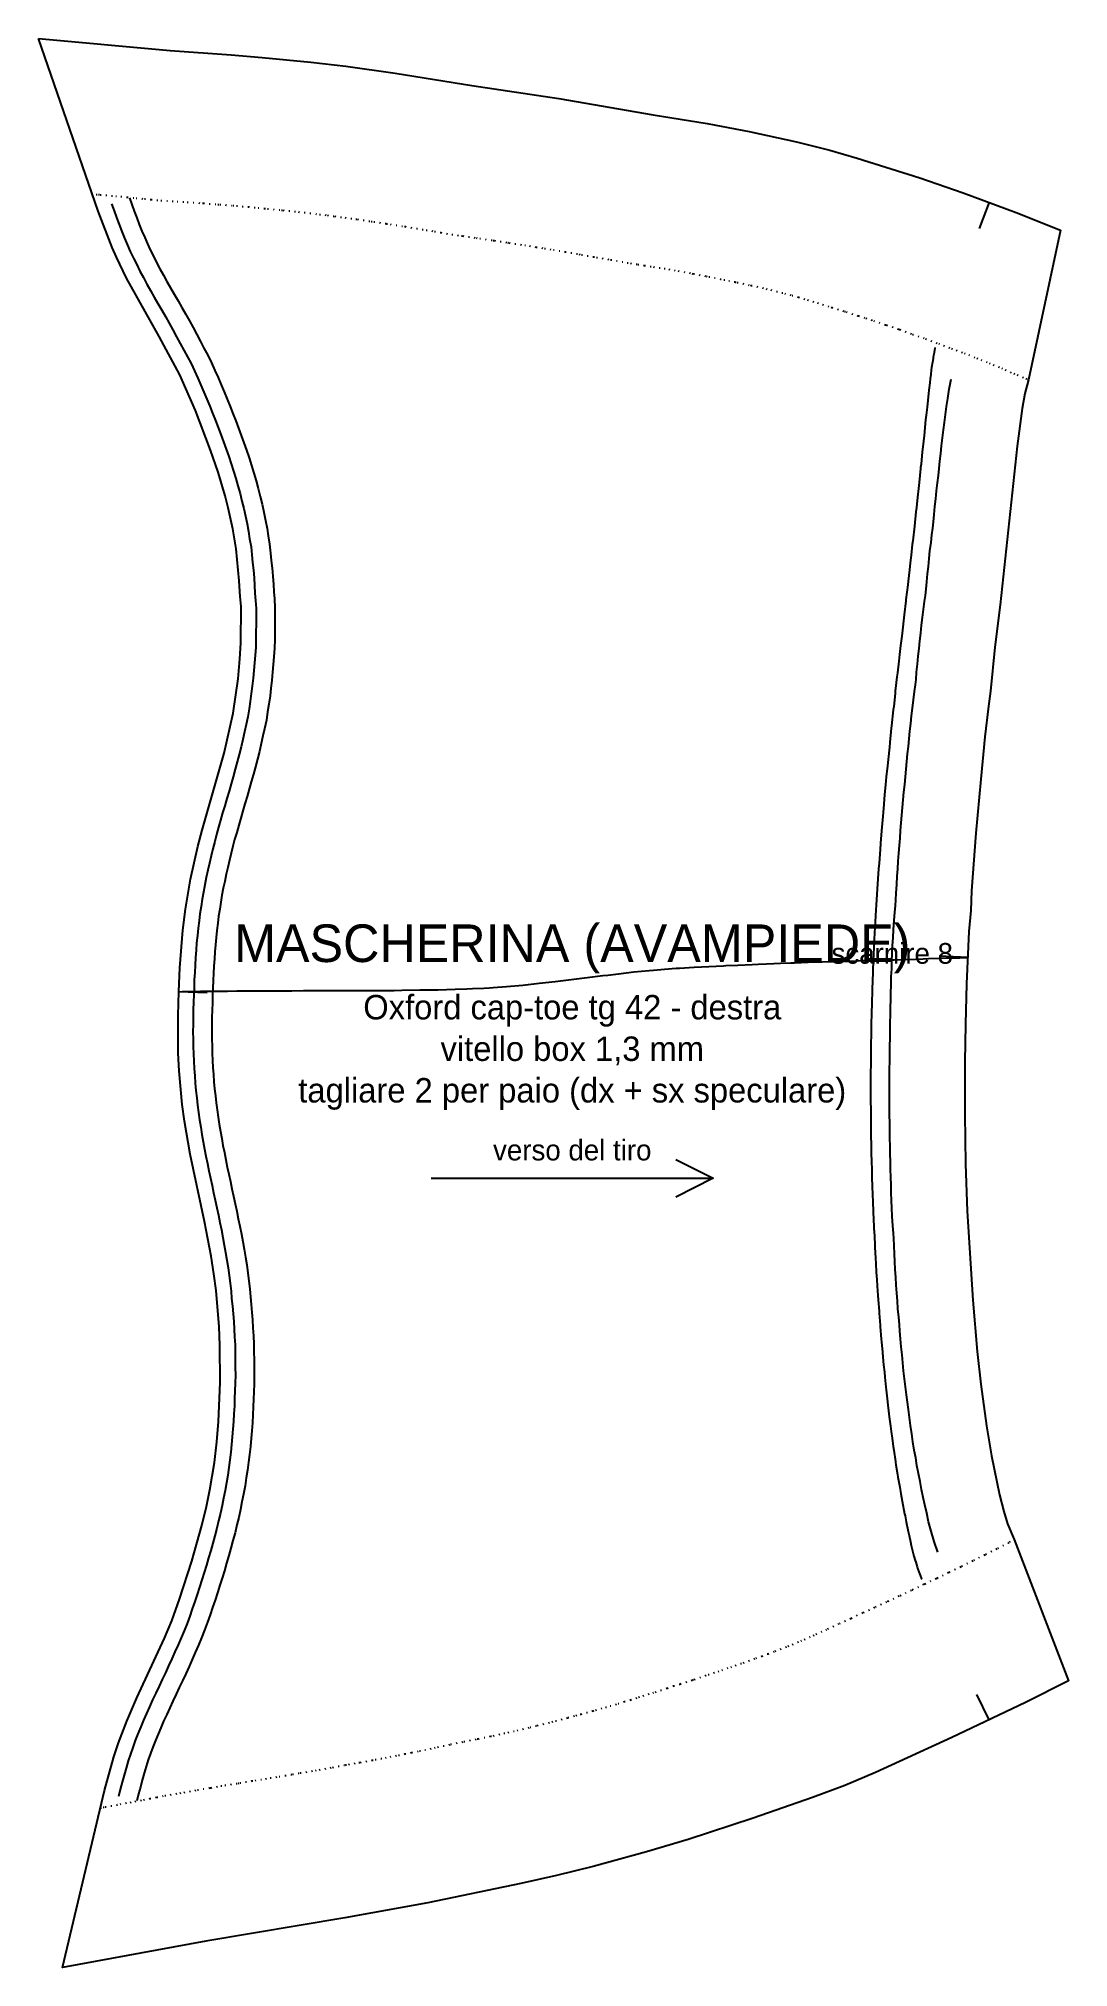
# Model space of a CAD drawing. Header units: millimetres. Extents: x 0 to 110, y 0 to 205.
import ezdxf
from ezdxf.enums import TextEntityAlignment as Align

# ---------------------------------------------------------------- set-up
doc = ezdxf.new("R2010")
doc.units = ezdxf.units.MM
for name, pattern in [('CENTER', [5.08, 3.175, -0.635, 0.635, -0.635]), ('DASHDOT', [3.556, 2.54, -0.508, 0, -0.508]), ('DASHED', [1.524, 1.27, -0.254]), ('DOT', [0.508, 0, -0.508])]:
    doc.linetypes.add(name, pattern=pattern)
for name, color, linetype in [('ASSE', 6, 'CENTER'), ('CUCITURA', 1, 'DASHED'), ('MONTAGGIO', 5, 'DOT'), ('RIFERIMENTO', 3, 'CONTINUOUS'), ('SCARNITURA', 8, 'DASHDOT'), ('TACCHE', 7, 'CONTINUOUS'), ('TAGLIO', 7, 'CONTINUOUS'), ('TESTO', 7, 'CONTINUOUS')]:
    doc.layers.add(name, color=color, linetype=linetype)

msp = doc.modelspace()

# ---------------------------------------------------------------- linework, layer by layer
at = {"layer": 'ASSE'}
for points in [[(48.34, 104.23), (49.75, 104.33), (49.75, 104.33), (51.5, 104.49), (51.5, 104.49), (53.23, 104.68), (53.23, 104.68), (54.95, 104.88), (54.95, 104.88), (56.65, 105.08), (56.65, 105.08), (58.34, 105.29), (58.34, 105.29), (60.01, 105.5), (60.01, 105.5), (60.53, 105.56), (61.67, 105.7), (61.67, 105.7), (63.31, 105.89), (63.31, 105.89), (64.94, 106.05), (64.94, 106.05), (65.38, 106.09), (66.55, 106.19), (66.55, 106.19), (67.8, 106.28), (68.14, 106.3), (68.14, 106.3), (69.72, 106.39), (69.72, 106.39), (71.29, 106.48), (71.29, 106.48), (72.84, 106.55), (72.84, 106.55), (73.09, 106.56), (74.37, 106.62), (74.37, 106.62), (75.89, 106.69), (75.89, 106.69), (76.51, 106.72), (77.4, 106.75), (77.4, 106.75), (78.2, 106.78), (78.89, 106.81), (78.89, 106.81), (79.99, 106.85), (80.37, 106.86), (80.37, 106.86), (81.85, 106.91), (81.85, 106.91), (83.31, 106.96), (83.31, 106.96), (84.76, 107.01), (84.76, 107.01), (86.2, 107.05), (86.2, 107.05), (87.63, 107.09), (87.63, 107.09), (89.05, 107.14), (89.05, 107.14), (90.46, 107.18), (90.46, 107.18), (90.97, 107.19), (91.86, 107.22), (91.86, 107.22), (93.25, 107.26), (93.25, 107.26), (94.07, 107.28), (94.63, 107.3), (94.63, 107.3), (96.01, 107.34), (96.01, 107.34), (97.37, 107.38), (97.37, 107.38), (97.95, 107.4), (98.73, 107.42), (98.73, 107.42), (98.73, 107.42), (98.77, 107.42)], [(15.28, 103.79), (15.28, 103.79), (15.28, 103.79), (15.28, 103.79), (16.34, 103.81), (17.21, 103.83), (17.21, 103.83), (19.14, 103.85), (19.14, 103.85), (20.09, 103.86), (21.07, 103.87), (21.07, 103.87)], [(21.07, 103.87), (23, 103.88), (23, 103.88), (24.59, 103.89), (24.96, 103.89), (24.96, 103.89), (26.92, 103.89), (26.92, 103.89), (28.17, 103.9)], [(28.17, 103.9), (28.88, 103.9), (28.88, 103.9), (29.62, 103.9), (30.85, 103.9), (30.85, 103.9), (32.07, 103.9), (32.81, 103.9), (32.81, 103.9), (34.76, 103.91), (34.76, 103.91), (35.88, 103.92), (36.71, 103.92), (36.71, 103.92), (37.83, 103.93), (38.64, 103.94), (38.64, 103.94), (40.55, 103.97), (40.55, 103.97), (42.44, 104), (42.44, 104), (44.31, 104.05), (44.31, 104.05), (45.54, 104.09), (46.15, 104.11), (46.15, 104.11), (47.34, 104.17), (47.96, 104.2), (47.96, 104.2), (48.34, 104.23)]]:
    msp.add_lwpolyline(points, dxfattribs=at)
at = {"layer": 'CUCITURA'}
for points in [[(7.76, 187.59), (8.02, 186.85), (8.29, 186.12), (8.57, 185.38), (8.85, 184.65), (9.14, 183.93), (9.45, 183.21), (9.75, 182.51), (10.08, 181.82), (10.43, 181.12), (10.78, 180.43), (11.15, 179.74), (11.52, 179.05), (11.91, 178.36), (12.3, 177.67), (12.69, 176.98), (13.09, 176.28), (13.49, 175.59), (13.89, 174.89), (14.29, 174.17), (14.68, 173.46), (15.07, 172.74), (15.45, 172.02), (15.82, 171.31), (16.21, 170.59), (16.58, 169.82), (16.93, 169.06), (17.25, 168.31), (17.57, 167.56), (17.88, 166.83), (18.2, 166.07), (18.51, 165.31), (18.81, 164.56), (19.1, 163.8), (19.39, 163.04), (19.68, 162.27), (19.95, 161.5), (20.22, 160.73), (20.48, 159.95), (20.74, 159.16), (20.97, 158.37), (21.2, 157.59), (21.43, 156.79), (21.63, 155.98), (21.82, 155.18), (22, 154.37), (22.17, 153.55), (22.31, 152.73), (22.44, 151.94), (22.59, 151.1), (22.68, 150.24), (22.76, 149.45), (22.84, 148.64), (22.91, 147.82), (22.97, 146.99), (23.01, 146.19), (23.07, 145.41), (23.13, 144.56), (23.14, 143.69), (23.13, 142.86), (23.11, 142.07), (23.11, 141.27), (23.09, 140.41), (23.03, 139.57), (22.97, 138.75), (22.89, 137.95), (22.82, 137.12), (22.72, 136.3), (22.62, 135.5), (22.51, 134.67), (22.38, 133.87), (22.26, 133.03), (22.07, 132.19), (21.9, 131.42), (21.73, 130.62), (21.53, 129.82), (21.34, 129.02), (21.13, 128.23), (20.92, 127.45), (20.7, 126.65), (20.47, 125.88), (20.25, 125.11), (20.02, 124.33), (19.79, 123.57), (19.57, 122.8), (19.35, 122.04), (19.14, 121.27), (18.92, 120.51), (18.73, 119.76), (18.53, 118.99), (18.34, 118.23), (18.16, 117.46), (17.99, 116.7), (17.83, 115.93), (17.67, 115.17), (17.54, 114.39), (17.4, 113.63), (17.28, 112.86), (17.16, 112.08), (17.06, 111.31), (16.97, 110.53), (16.89, 109.76), (16.81, 108.97), (16.74, 108.19), (16.69, 107.42), (16.64, 106.62), (16.6, 105.84), (16.56, 105.05), (16.53, 104.25), (16.5, 103.46), (16.48, 102.67), (16.45, 101.87), (16.43, 101.08), (16.43, 100.3), (16.42, 99.51), (16.43, 98.73), (16.45, 97.94), (16.47, 97.16), (16.51, 96.38), (16.54, 95.6), (16.6, 94.82), (16.66, 94.04), (16.73, 93.26), (16.82, 92.48), (16.91, 91.71), (17.02, 90.93), (17.12, 90.16), (17.25, 89.38), (17.37, 88.6), (17.51, 87.83), (17.65, 87.05), (17.8, 86.28), (17.95, 85.51), (18.11, 84.72), (18.27, 83.95), (18.45, 83.17), (18.61, 82.39), (18.79, 81.6), (18.95, 80.81), (19.12, 80.03), (19.28, 79.23), (19.44, 78.44), (19.6, 77.64), (19.74, 76.84), (19.89, 76.04), (20.03, 75.23), (20.16, 74.42), (20.28, 73.6), (20.38, 72.78), (20.48, 71.94), (20.53, 71.14), (20.62, 70.34), (20.68, 69.52), (20.75, 68.72), (20.81, 67.9), (20.85, 67.08), (20.89, 66.24), (20.9, 65.41), (20.91, 64.62), (20.92, 63.81), (20.93, 62.99), (20.92, 62.14), (20.88, 61.32), (20.85, 60.53), (20.82, 59.72), (20.78, 58.9), (20.74, 58.07), (20.66, 57.25), (20.6, 56.45), (20.53, 55.62), (20.43, 54.8), (20.34, 54), (20.23, 53.18), (20.11, 52.36), (19.98, 51.55), (19.83, 50.73), (19.67, 49.92), (19.51, 49.12), (19.33, 48.31), (19.14, 47.52), (18.95, 46.72), (18.74, 45.92), (18.52, 45.14), (18.31, 44.36), (18.08, 43.57), (17.85, 42.79), (17.61, 42.01), (17.37, 41.24), (17.12, 40.46), (16.86, 39.68), (16.61, 38.92), (16.34, 38.15), (16.07, 37.38), (15.79, 36.6), (15.48, 35.81), (15.15, 35.05), (14.83, 34.31), (14.5, 33.57), (14.17, 32.83), (13.83, 32.08), (13.49, 31.35), (13.15, 30.62), (12.81, 29.9), (12.47, 29.17), (12.13, 28.45), (11.8, 27.73), (11.47, 27.01), (11.16, 26.3), (10.86, 25.58), (10.56, 24.86), (10.28, 24.14), (10.02, 23.41), (9.77, 22.69), (9.54, 21.96), (9.32, 21.21), (9.1, 20.45), (8.89, 19.7), (8.69, 18.94), (8.51, 18.19)], [(9.65, 188.24), (9.9, 187.53), (10.17, 186.81), (10.44, 186.09), (10.71, 185.39), (10.99, 184.7), (11.29, 184), (11.57, 183.34), (11.88, 182.69), (12.22, 182.02), (12.55, 181.36), (12.91, 180.69), (13.28, 180.01), (13.65, 179.34), (14.04, 178.66), (14.43, 177.97), (14.83, 177.27), (15.22, 176.58), (15.63, 175.88), (16.04, 175.15), (16.44, 174.42), (16.84, 173.68), (17.22, 172.95), (17.59, 172.25), (17.99, 171.49), (18.39, 170.67), (18.75, 169.87), (19.09, 169.1), (19.41, 168.35), (19.72, 167.61), (20.05, 166.83), (20.37, 166.05), (20.67, 165.29), (20.97, 164.52), (21.26, 163.74), (21.56, 162.96), (21.84, 162.16), (22.11, 161.38), (22.38, 160.58), (22.65, 159.75), (22.89, 158.94), (23.12, 158.14), (23.36, 157.31), (23.57, 156.46), (23.77, 155.63), (23.96, 154.79), (24.14, 153.92), (24.29, 153.06), (24.41, 152.28), (24.57, 151.38), (24.67, 150.44), (24.75, 149.65), (24.83, 148.84), (24.91, 147.99), (24.97, 147.1), (25.01, 146.32), (25.07, 145.56), (25.13, 144.63), (25.14, 143.69), (25.13, 142.82), (25.11, 142.05), (25.11, 141.25), (25.09, 140.31), (25.02, 139.42), (24.96, 138.59), (24.89, 137.78), (24.81, 136.91), (24.71, 136.05), (24.61, 135.24), (24.49, 134.37), (24.35, 133.57), (24.23, 132.67), (24.02, 131.76), (23.86, 130.99), (23.67, 130.17), (23.48, 129.35), (23.28, 128.53), (23.06, 127.71), (22.85, 126.92), (22.62, 126.1), (22.39, 125.32), (22.17, 124.54), (21.94, 123.76), (21.72, 123.01), (21.49, 122.24), (21.28, 121.5), (21.07, 120.73), (20.85, 119.98), (20.66, 119.25), (20.47, 118.51), (20.29, 117.77), (20.11, 117.01), (19.95, 116.27), (19.79, 115.52), (19.64, 114.79), (19.5, 114.04), (19.37, 113.3), (19.26, 112.56), (19.14, 111.81), (19.05, 111.06), (18.95, 110.3), (18.88, 109.56), (18.8, 108.78), (18.73, 108.04), (18.69, 107.29), (18.64, 106.5), (18.59, 105.74), (18.56, 104.97), (18.53, 104.17), (18.5, 103.39), (18.48, 102.61), (18.45, 101.81), (18.43, 101.05), (18.43, 100.29), (18.42, 99.51), (18.43, 98.76), (18.45, 97.99), (18.47, 97.24), (18.5, 96.48), (18.54, 95.72), (18.59, 94.97), (18.65, 94.21), (18.72, 93.47), (18.81, 92.71), (18.89, 91.96), (19, 91.21), (19.1, 90.45), (19.22, 89.69), (19.34, 88.93), (19.47, 88.18), (19.61, 87.42), (19.76, 86.67), (19.91, 85.9), (20.07, 85.13), (20.23, 84.36), (20.4, 83.58), (20.56, 82.81), (20.74, 82.02), (20.9, 81.22), (21.07, 80.44), (21.24, 79.63), (21.4, 78.84), (21.57, 78.01), (21.71, 77.2), (21.86, 76.39), (22, 75.56), (22.14, 74.73), (22.26, 73.86), (22.36, 73.02), (22.47, 72.13), (22.52, 71.32), (22.61, 70.52), (22.67, 69.67), (22.74, 68.88), (22.8, 68.02), (22.85, 67.19), (22.89, 66.3), (22.9, 65.44), (22.91, 64.66), (22.92, 63.82), (22.93, 62.98), (22.92, 62.09), (22.88, 61.24), (22.85, 60.46), (22.82, 59.63), (22.78, 58.79), (22.73, 57.93), (22.66, 57.08), (22.59, 56.28), (22.52, 55.42), (22.42, 54.57), (22.32, 53.76), (22.21, 52.9), (22.08, 52.06), (21.95, 51.22), (21.8, 50.35), (21.63, 49.53), (21.46, 48.71), (21.28, 47.86), (21.09, 47.06), (20.89, 46.24), (20.67, 45.4), (20.45, 44.6), (20.23, 43.82), (20, 43.01), (19.76, 42.2), (19.52, 41.42), (19.28, 40.65), (19.03, 39.84), (18.76, 39.05), (18.5, 38.27), (18.23, 37.5), (17.96, 36.71), (17.66, 35.89), (17.32, 35.05), (16.99, 34.27), (16.66, 33.51), (16.33, 32.76), (16, 32.01), (15.65, 31.24), (15.3, 30.5), (14.96, 29.77), (14.62, 29.05), (14.28, 28.33), (13.95, 27.61), (13.62, 26.9), (13.3, 26.2), (12.99, 25.5), (12.7, 24.82), (12.42, 24.12), (12.15, 23.43), (11.9, 22.75), (11.67, 22.07), (11.45, 21.38), (11.24, 20.65), (11.03, 19.91), (10.83, 19.18), (10.63, 18.45), (10.45, 17.72)]]:
    msp.add_lwpolyline(points, dxfattribs=at)
at = {"layer": 'MONTAGGIO'}
for points in [[(105.25, 168.86), (105.08, 168.93), (104.72, 169.09), (103.8, 169.48), (103.45, 169.63), (102.51, 170.03), (102.18, 170.17), (101.2, 170.57), (100.88, 170.7), (99.88, 171.1), (99.57, 171.22), (98.54, 171.62), (98.24, 171.74), (97.18, 172.14), (96.9, 172.25), (95.81, 172.66), (95.55, 172.75), (94.42, 173.17), (94.19, 173.25), (93.02, 173.67), (92.82, 173.74), (91.59, 174.18), (91.44, 174.23), (90.16, 174.67), (90.05, 174.7), (88.68, 175.16), (88.64, 175.17), (87.87, 175.42), (87.2, 175.63), (87.15, 175.64), (85.8, 176.09), (85.63, 176.14), (84.37, 176.53), (84.05, 176.64), (82.94, 176.99), (82.44, 177.14), (81.49, 177.42), (80.8, 177.62), (80.03, 177.84), (79.14, 178.07), (78.56, 178.22), (77.47, 178.49), (77.07, 178.59), (75.82, 178.87), (75.58, 178.92), (74.18, 179.22), (74.08, 179.24), (72.98, 179.46), (72.59, 179.54), (72.56, 179.55), (71.11, 179.83), (70.94, 179.87), (69.61, 180.12), (69.33, 180.18), (68.12, 180.4), (67.71, 180.47), (66.63, 180.66), (66.09, 180.74), (65.14, 180.89), (64.43, 181), (63.64, 181.12), (62.7, 181.28), (62.14, 181.37), (60.92, 181.59), (60.63, 181.64), (59.12, 181.9), (59.11, 181.9), (59.03, 181.91), (57.6, 182.17), (57.3, 182.22), (56.04, 182.45), (55.44, 182.55), (54.49, 182.7), (53.61, 182.85), (52.92, 182.96), (51.79, 183.14), (51.36, 183.21), (49.98, 183.41), (49.79, 183.45), (48.43, 183.65), (48.24, 183.68), (48.21, 183.68), (46.65, 183.91), (46.41, 183.95), (45.07, 184.14), (44.64, 184.2), (43.49, 184.38), (42.79, 184.5), (41.91, 184.66), (40.9, 184.82), (40.3, 184.92), (39, 185.13), (38.71, 185.18), (37.12, 185.42), (37.1, 185.43), (36.95, 185.45), (35.48, 185.68), (35.21, 185.71), (33.85, 185.92), (33.32, 185.99), (32.21, 186.14), (31.43, 186.24), (30.58, 186.36), (29.57, 186.47), (28.94, 186.55), (27.73, 186.68), (27.31, 186.73), (25.92, 186.88), (25.67, 186.91), (24.13, 187.05), (24.04, 187.06), (23.04, 187.15), (22.41, 187.22), (22.36, 187.22), (20.78, 187.36), (20.6, 187.38), (19.15, 187.49), (18.86, 187.51), (17.53, 187.62), (17.13, 187.64), (15.91, 187.73), (15.43, 187.76), (14.3, 187.83), (13.72, 187.87), (12.68, 187.95), (11.97, 188.01), (11.07, 188.1), (10.14, 188.19), (9.46, 188.27), (8.3, 188.37), (7.85, 188.41), (6.48, 188.53), (6.23, 188.55), (5.75, 188.59)], [(6.6, 16.99), (6.87, 17.04), (7.08, 17.08), (8.31, 17.3), (8.66, 17.37), (9.74, 17.56), (10.25, 17.66), (11.16, 17.83), (11.84, 17.96), (12.57, 18.1), (13.43, 18.27), (14, 18.36), (15.03, 18.55), (15.45, 18.62), (16.63, 18.83), (16.89, 18.88), (18.22, 19.1), (18.33, 19.12), (19.39, 19.3), (19.79, 19.37), (19.82, 19.37), (21.24, 19.6), (21.42, 19.63), (22.69, 19.83), (23.02, 19.89), (24.13, 20.07), (24.63, 20.15), (25.57, 20.31), (26.22, 20.41), (27.01, 20.54), (27.83, 20.69), (28.43, 20.78), (29.43, 20.96), (29.85, 21.03), (31.02, 21.24), (31.25, 21.28), (32.61, 21.53), (32.66, 21.54), (32.97, 21.6), (34.07, 21.79), (34.2, 21.81), (35.48, 22.04), (35.79, 22.1), (36.88, 22.31), (37.37, 22.4), (38.28, 22.57), (38.95, 22.71), (39.68, 22.86), (40.52, 23.03), (41.06, 23.14), (42.09, 23.36), (42.43, 23.43), (43.64, 23.69), (43.81, 23.73), (45.21, 24.02), (45.21, 24.02), (45.24, 24.02), (46.64, 24.3), (46.77, 24.33), (48.08, 24.59), (48.34, 24.65), (49.48, 24.9), (49.9, 24.99), (50.88, 25.21), (51.47, 25.35), (52.26, 25.54), (53.03, 25.73), (53.63, 25.87), (54.59, 26.12), (54.98, 26.22), (56.14, 26.53), (56.29, 26.57), (57.14, 26.81), (57.6, 26.93), (57.67, 26.95), (58.96, 27.29), (59.23, 27.37), (60.29, 27.67), (60.77, 27.81), (61.62, 28.06), (62.29, 28.27), (62.94, 28.46), (63.81, 28.74), (64.26, 28.88), (65.31, 29.21), (65.57, 29.29), (66.8, 29.69), (66.87, 29.72), (67.53, 29.94), (68.18, 30.14), (68.25, 30.16), (69.55, 30.58), (69.73, 30.64), (70.91, 31.04), (71.2, 31.14), (72.26, 31.49), (72.64, 31.62), (73.6, 31.95), (74.08, 32.11), (74.94, 32.41), (75.5, 32.62), (76.26, 32.88), (76.92, 33.12), (77.57, 33.37), (78.31, 33.64), (78.86, 33.86), (79.68, 34.17), (80.14, 34.36), (81.04, 34.73), (81.41, 34.89), (82.38, 35.31), (82.66, 35.44), (83.7, 35.91), (83.91, 36.01), (85.02, 36.52), (85.16, 36.59), (86.35, 37.13), (86.43, 37.16), (87.67, 37.73), (87.7, 37.75), (88.84, 38.27), (88.98, 38.34), (88.99, 38.34), (90.28, 38.94), (90.31, 38.95), (91.58, 39.55), (91.63, 39.57), (92.88, 40.15), (92.94, 40.18), (94.17, 40.77), (94.25, 40.81), (95.45, 41.38), (95.56, 41.43), (96.74, 42), (96.86, 42.06), (98.03, 42.62), (98.16, 42.68), (99.31, 43.25), (99.44, 43.31), (100.59, 43.88), (100.72, 43.95), (101.85, 44.52), (101.99, 44.59), (103.09, 45.17), (103.25, 45.25), (103.76, 45.53)]]:
    msp.add_lwpolyline(points, dxfattribs=at)
at = {"layer": 'RIFERIMENTO'}
msp.add_lwpolyline([(95.33, 172.25), (95.33, 172.25), (95.33, 172.25), (95.32, 172.24), (95.19, 171.58), (95.18, 171.52), (95.08, 170.9), (95.05, 170.75), (94.97, 170.19), (94.93, 169.93), (94.87, 169.42), (94.82, 168.98), (94.76, 168.54), (94.68, 167.77), (94.64, 167.43), (94.48, 165.96), (94.39, 165.1), (94.33, 164.62), (94.16, 162.96), (94.03, 161.73), (93.97, 161.2), (93.84, 159.89), (93.8, 159.54), (93.78, 159.43), (93.63, 157.95), (93.56, 157.32), (93.46, 156.4), (93.34, 155.28), (93.29, 154.84), (93.13, 153.32), (93.13, 153.3), (93.13, 153.3), (92.96, 151.75), (92.91, 151.34), (92.78, 150.21), (92.69, 149.39), (92.6, 148.65), (92.47, 147.45), (92.42, 147.07), (92.24, 145.51), (92.24, 145.48), (92.22, 145.36), (92.05, 143.87), (92.01, 143.56), (91.86, 142.25), (91.79, 141.62), (91.66, 140.61), (91.55, 139.67), (91.47, 138.93), (91.33, 137.71), (91.28, 137.26), (91.1, 135.75), (91.09, 135.54), (90.93, 134.1), (90.89, 133.81), (90.89, 133.78), (90.7, 132.06), (90.67, 131.8), (90.51, 130.28), (90.47, 129.81), (90.34, 128.47), (90.26, 127.8), (90.14, 126.64), (90.07, 125.78), (89.97, 124.76), (89.88, 123.74), (89.81, 122.85), (89.71, 121.68), (89.64, 120.91), (89.54, 119.59), (89.48, 118.91), (89.37, 117.45), (89.33, 116.86), (89.21, 115.26), (89.18, 114.73), (89.07, 112.99), (89.03, 112.48), (88.93, 110.59), (88.9, 110.08), (88.79, 107.73), (88.76, 107.13), (88.67, 104.79), (88.65, 104.18), (88.6, 102.29), (88.58, 101.76), (88.54, 100.05), (88.53, 99.5), (88.51, 97.94), (88.5, 97.35), (88.49, 95.92), (88.48, 95.28), (88.48, 93.98), (88.48, 93.27), (88.48, 92.09), (88.49, 91.29), (88.5, 90.26), (88.5, 89.36), (88.51, 88.48), (88.53, 87.46), (88.55, 86.74), (88.58, 85.59), (88.59, 85.03), (88.62, 83.75), (88.64, 83.35), (88.69, 81.93), (88.7, 81.71), (88.76, 80.13), (88.76, 80.1), (88.78, 79.84), (88.83, 78.52), (88.85, 78.36), (88.91, 76.97), (88.94, 76.61), (89, 75.45), (89.02, 74.89), (89.08, 73.95), (89.14, 73.17), (89.18, 72.48), (89.25, 71.48), (89.28, 71.02), (89.37, 69.82), (89.39, 69.59), (89.49, 68.3), (89.5, 68.19), (89.5, 68.16), (89.61, 66.81), (89.64, 66.53), (89.74, 65.44), (89.78, 64.92), (89.86, 64.1), (89.94, 63.32), (89.99, 62.77), (90.1, 61.73), (90.13, 61.45), (90.28, 60.15), (90.28, 60.14), (90.28, 60.14), (90.43, 58.87), (90.46, 58.57), (90.59, 57.58), (90.66, 57), (90.76, 56.3), (90.88, 55.42), (90.94, 55.02), (91.12, 53.81), (91.12, 53.73), (91.17, 53.46), (91.34, 52.42), (91.38, 52.14), (91.57, 51.07), (91.69, 50.38), (91.83, 49.61), (92.09, 48.26), (92.14, 48.03), (92.26, 47.41), (92.48, 46.37), (92.57, 45.96), (92.72, 45.27), (92.8, 44.87), (92.91, 44.45), (93.01, 44.02), (93.09, 43.73), (93.21, 43.27), (93.27, 43.09), (93.43, 42.6), (93.47, 42.48), (93.65, 41.96), (93.67, 41.9), (93.89, 41.34), (93.9, 41.33), (93.9, 41.33)], dxfattribs=at)
at = {"layer": 'SCARNITURA'}
msp.add_lwpolyline([(95.63, 44.16), (95.23, 45.32), (94.91, 46.4), (94.65, 47.39), (94.44, 48.31), (94.25, 49.19), (94.08, 49.99), (93.9, 50.84), (93.73, 51.7), (93.57, 52.52), (93.41, 53.39), (93.27, 54.19), (93.12, 55.02), (92.98, 55.9), (92.85, 56.75), (92.72, 57.63), (92.6, 58.48), (92.49, 59.34), (92.39, 60.14), (92.29, 60.91), (92.19, 61.74), (92.08, 62.62), (91.99, 63.47), (91.9, 64.3), (91.82, 65.17), (91.74, 66.01), (91.67, 66.85), (91.6, 67.67), (91.54, 68.39), (91.47, 69.17), (91.39, 70.05), (91.33, 70.89), (91.26, 71.73), (91.21, 72.56), (91.15, 73.41), (91.1, 74.25), (91.05, 75.07), (91.01, 75.9), (90.97, 76.74), (90.94, 77.55), (90.91, 78.1), (90.83, 78.88), (90.78, 79.92), (90.74, 80.75), (90.71, 81.59), (90.68, 82.41), (90.65, 83.23), (90.62, 84.06), (90.6, 84.9), (90.58, 85.73), (90.56, 86.53), (90.54, 87.35), (90.53, 88.19), (90.52, 89.02), (90.51, 89.83), (90.5, 90.66), (90.5, 91.48), (90.5, 92.29), (90.5, 93.12), (90.5, 93.93), (90.5, 94.75), (90.5, 95.56), (90.51, 96.41), (90.52, 97.24), (90.53, 98.03), (90.54, 98.85), (90.56, 99.66), (90.57, 100.49), (90.59, 101.32), (90.61, 102.13), (90.63, 102.87), (90.64, 103.65), (90.66, 104.49), (90.68, 105.37), (90.72, 106.22), (90.75, 107.02), (90.78, 107.86), (90.82, 108.71), (90.86, 109.51), (90.91, 110.4), (90.98, 111.37), (91.06, 112.23), (91.12, 112.93), (91.17, 113.54), (91.2, 114.28), (91.25, 115.19), (91.31, 116.06), (91.36, 116.84), (91.42, 117.67), (91.48, 118.52), (91.55, 119.34), (91.61, 120.13), (91.67, 120.94), (91.74, 121.76), (91.81, 122.58), (91.88, 123.39), (91.95, 124.2), (92.02, 125), (92.1, 125.83), (92.17, 126.64), (92.25, 127.45), (92.33, 128.28), (92.41, 129.07), (92.49, 129.88), (92.58, 130.7), (92.66, 131.51), (92.75, 132.33), (92.84, 133.14), (92.93, 133.96), (93.03, 134.83), (93.15, 135.73), (93.25, 136.44), (93.31, 137), (93.37, 137.76), (93.45, 138.64), (93.54, 139.48), (93.63, 140.29), (93.72, 141.11), (93.81, 141.94), (93.9, 142.76), (94, 143.58), (94.11, 144.45), (94.22, 145.29), (94.31, 145.92), (94.37, 146.59), (94.45, 147.4), (94.53, 148.22), (94.62, 149.03), (94.7, 149.85), (94.79, 150.68), (94.9, 151.56), (95, 152.39), (95.09, 153.08), (95.16, 153.76), (95.23, 154.55), (95.31, 155.39), (95.4, 156.21), (95.49, 157.05), (95.59, 157.92), (95.68, 158.68), (95.76, 159.42), (95.85, 160.21), (95.93, 161.02), (96.03, 161.85), (96.12, 162.69), (96.23, 163.54), (96.33, 164.33), (96.43, 165.19), (96.56, 166.05), (96.68, 166.9), (96.83, 167.87), (97.03, 168.94)], dxfattribs=at)
at = {"layer": 'TACCHE'}
for points in [[(101.07, 187.77), (100.03, 184.96)], [(98.77, 107.42), (95.77, 107.56)], [(14.91, 103.81), (17.91, 103.69)], [(101.07, 26.33), (99.77, 29.04)]]:
    msp.add_lwpolyline(points, dxfattribs=at)
at = {"layer": 'TAGLIO'}
msp.add_lwpolyline([(0, 205.17), (14, 203.89), (20.47, 203.44), (23.78, 203.16), (28.96, 202.65), (32.66, 202.22), (37.92, 201.49), (46.06, 200.17), (55.32, 198.78), (65.37, 197.05), (71.09, 196.13), (75.58, 195.27), (80.61, 194.19), (84.15, 193.3), (87.04, 192.46), (93.72, 190.34), (98.31, 188.77), (103.96, 186.68), (108.67, 184.8), (105.25, 168.86), (104.88, 167.41), (104.6, 165.82), (104.07, 161.81), (102.25, 144.94), (101.69, 140.42), (101.23, 135.74), (101, 134.17), (100.64, 130.9), (100.19, 126.41), (99.67, 120.64), (99.22, 114.53), (99.12, 112.42), (98.91, 110.19), (98.66, 104.64), (98.57, 100.32), (98.51, 96.31), (98.5, 90.73), (98.58, 85.47), (98.76, 80.44), (99.34, 70.96), (99.82, 65.5), (100.2, 62.05), (100.81, 57.6), (101.35, 54.42), (102.19, 50.28), (102.63, 48.48), (103.04, 47.17), (103.76, 45.53), (109.51, 30.47), (104.95, 28.19), (97.11, 24.47), (89.01, 20.75), (85.74, 19.36), (82.31, 18.06), (75.99, 15.87), (69.09, 13.62), (64.65, 12.28), (58.96, 10.72), (55.07, 9.76), (51.27, 8.92), (41.4, 6.88), (32.55, 5.26), (17.78, 2.79), (2.53, 0), (7.02, 18.83), (8, 22.41), (8.49, 23.89), (9.38, 26.21), (10.46, 28.66), (13.39, 35.01), (14.18, 36.88), (15, 39.16), (16.3, 43.2), (17.37, 47.01), (17.85, 49.01), (18.22, 50.8), (18.69, 53.69), (18.95, 55.92), (19.13, 58.06), (19.32, 62.21), (19.29, 66.2), (19.19, 68.15), (18.87, 71.99), (18.65, 73.77), (18.34, 75.64), (17.64, 79.33), (16.12, 86.52), (15.52, 90.03), (15.28, 91.8), (14.95, 95.38), (14.86, 97.24), (14.83, 101.24), (14.91, 103.79), (15.02, 106.32), (15.33, 110.33), (15.62, 112.58), (16.15, 115.75), (16.94, 119.24), (17.39, 120.97), (19.72, 129.16), (20.7, 133.4), (21.21, 137.08), (21.4, 139.2), (21.52, 140.87), (21.53, 144.75), (21.42, 145.82), (21.34, 147.49), (21.01, 150.89), (20.64, 153.03), (20.16, 155.26), (19.84, 156.52), (19.11, 159.03), (18.29, 161.4), (16.67, 165.59), (15.02, 169.4), (12.84, 173.49), (9.36, 179.68), (8.27, 181.91), (7.82, 182.94), (6.34, 186.8), (0, 205.17)], dxfattribs=at)
at = {"layer": 'TESTO'}
for points in [[(67.75, 85.94), (71.75, 83.94), (67.75, 81.94)], [(41.75, 83.94), (71.75, 83.94)]]:
    msp.add_lwpolyline(points, dxfattribs=at)

# ---------------------------------------------------------------- texts
for s, height, p in [('MASCHERINA (AVAMPIEDE)', 4, (56.75, 108.94)), ('scarnire 8', 2.2, (90.78, 107.86)), ('Oxford cap-toe tg 42 - destra', 2.6, (56.75, 102.14)), ('vitello box 1,3 mm', 2.6, (56.75, 97.72)), ('tagliare 2 per paio (dx + sx speculare)', 2.6, (56.75, 93.3)), ('verso del tiro', 2.2, (56.75, 86.94))]:
    msp.add_text(s, height=height, dxfattribs=at).set_placement(p, align=Align.MIDDLE_CENTER)

doc.saveas('drawing.dxf')
